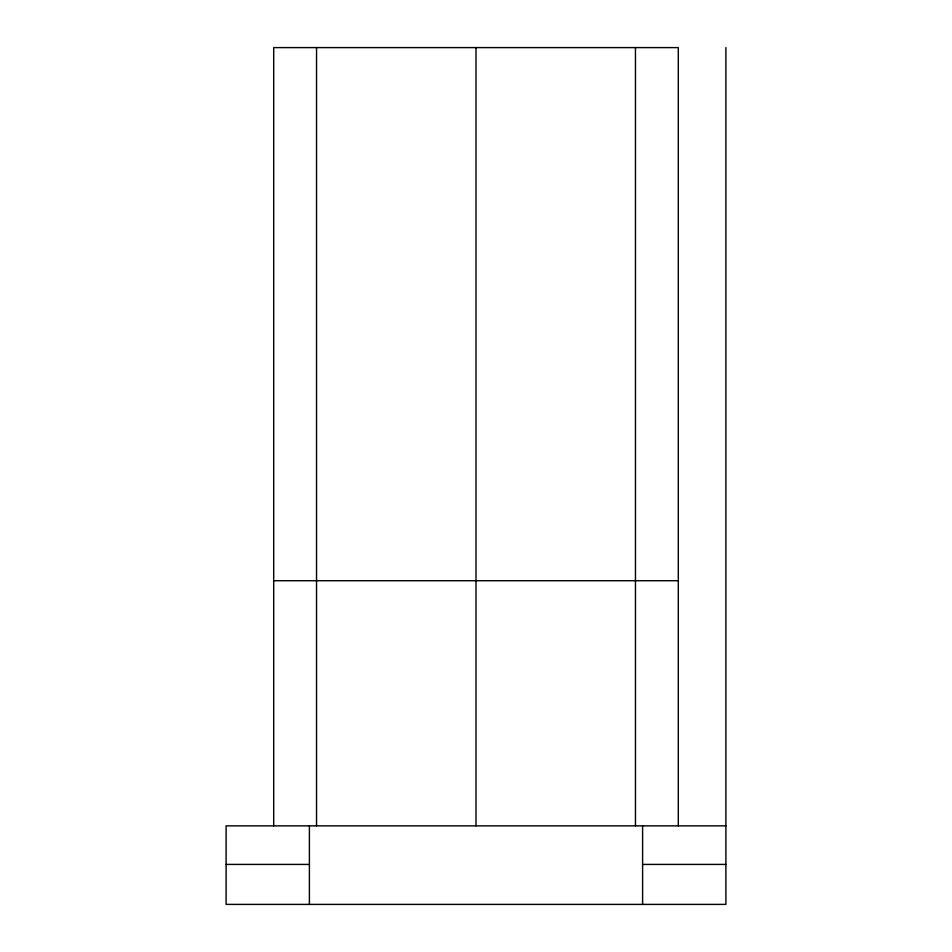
<?xml version="1.0" encoding="UTF-8"?>
<svg xmlns="http://www.w3.org/2000/svg" width="952" height="952" viewBox="0 0 952 952"><rect width="100%" height="100%" fill="white"/><g stroke="black" fill="none" stroke-linecap="round" stroke-linejoin="round"><path stroke-width="1.43" d="M273.7 580.72L678.3 580.72M725.9 825.86L226.1 825.86L226.1 904.4L725.9 904.4L725.9 47.6M226.1 864.416L309.4 864.416M642.6 864.416L725.9 864.416M678.3 825.86L678.3 47.6L273.7 47.6L273.7 825.86M642.6 825.86L642.6 904.4M635.46 47.6L635.46 825.86M476 47.6L476 825.86M316.54 47.6L316.54 825.86M309.4 825.86L309.4 904.4"/></g></svg>
